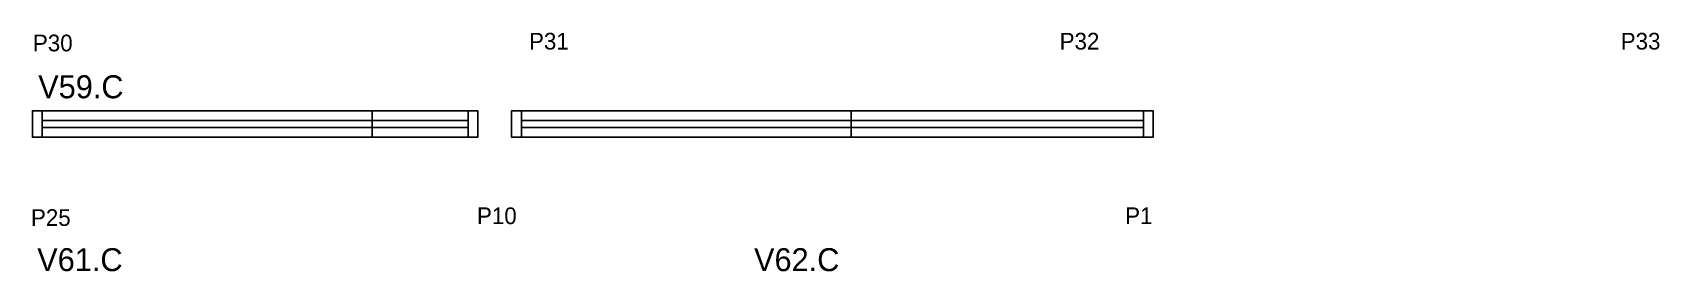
# Model space of a CAD drawing. Header units: metres. Extents: x 4100 to 5269, y -364 to -192.
import ezdxf

# ---------------------------------------------------------------- set-up
doc = ezdxf.new("R2010")
doc.units = ezdxf.units.M
for name, color, linetype in [('5', 7, 'Continuous'), ('NOMENCLATURA', 7, 'Continuous'), ('Painéis', 7, 'Continuous'), ('SARR_2.2x7', 7, 'Continuous')]:
    doc.layers.add(name, color=color, linetype=linetype)

msp = doc.modelspace()

# ---------------------------------------------------------------- linework, layer by layer
at = {"layer": 'Painéis', "color": 7, "lineweight": 25}
for points in [[(4344.1, -267.3), (4100.1, -267.3), (4100.1, -248.3), (4344.1, -248.3)], [(4344.1, -248.3), (4420.1, -248.3), (4420.1, -267.3), (4344.1, -267.3)], [(4688.4, -267.3), (4444.4, -267.3), (4444.4, -248.3), (4688.4, -248.3)], [(4688.4, -248.3), (4905.4, -248.3), (4905.4, -267.3), (4688.4, -267.3)]]:
    msp.add_lwpolyline(points, close=True, dxfattribs=at)
at = {"layer": 'SARR_2.2x7', "color": 7, "lineweight": 25}
for p, q in [((4107.1, -248.3), (4107.1, -267.3)), ((4107.1, -255.3), (4344.1, -255.3)), ((4344.1, -255.3), (4413.1, -255.3)), ((4413.1, -248.3), (4413.1, -267.3)), ((4451.4, -248.3), (4451.4, -267.3)), ((4451.4, -255.3), (4688.4, -255.3)), ((4688.4, -255.3), (4898.4, -255.3)), ((4898.4, -248.3), (4898.4, -267.3)), ((4344.1, -260.3), (4107.1, -260.3)), ((4413.1, -260.3), (4344.1, -260.3)), ((4688.4, -260.3), (4451.4, -260.3)), ((4898.4, -260.3), (4688.4, -260.3))]:
    msp.add_line(p, q, dxfattribs=at)

# ---------------------------------------------------------------- texts
at = {"layer": '5', "color": 7, "lineweight": 25}
for s, p in [('P30', (4100.4, -205.6)), ('P31', (4456.9, -204.3)), ('P32', (4838.2, -204.3)), ('P33', (5241.4, -204.3)), ('P25', (4099, -331)), ('P10', (4419.5, -329.7)), ('P1', (4885.3, -329.7))]:
    msp.add_text(s, height=12, dxfattribs=at).set_placement(p)
at = {"layer": 'NOMENCLATURA', "color": 7, "lineweight": 25}
for s, p in [('V59.C', (4104.2, -239.3)), ('V61.C', (4103.5, -363.5)), ('V62.C', (4618.6, -363.5))]:
    msp.add_text(s, height=16.5, dxfattribs=at).set_placement(p)

doc.saveas('drawing.dxf')
